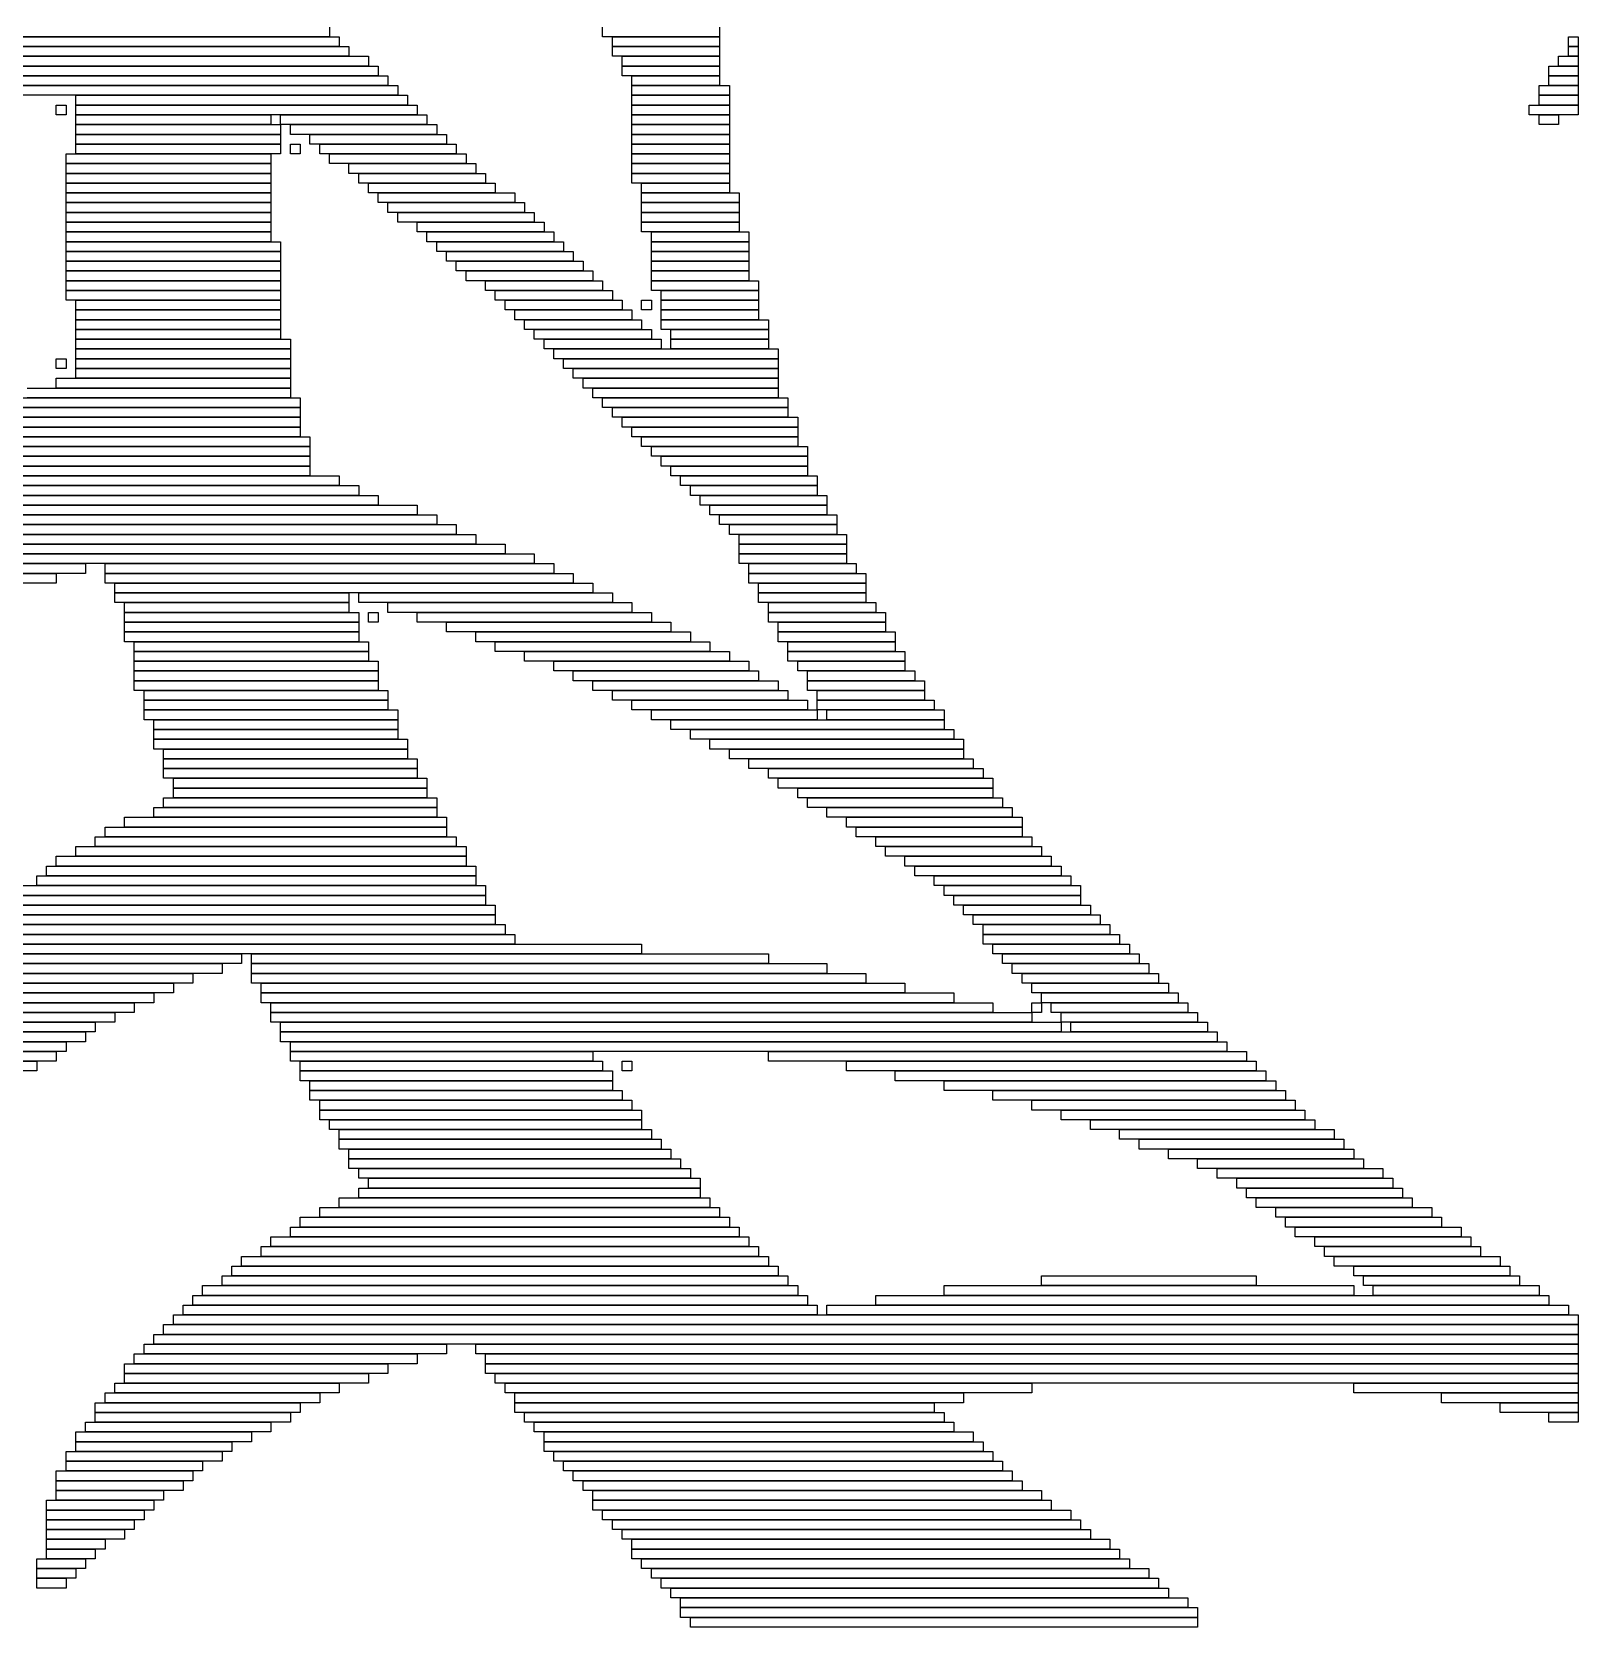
# Model space of a CAD drawing. Extents: x 394 to 649, y 295 to 744.
# Drawn here: x 490.5 to 649, y 295 to 458.5 of the extents above; entities that cross this region are included whole.
import ezdxf

# ---------------------------------------------------------------- set-up
doc = ezdxf.new("R2010")
doc.units = 0

msp = doc.modelspace()

# ---------------------------------------------------------------- linework, layer by layer
for p, q in [((461, 458), (522, 458)), ((521, 458), (462, 458)), ((521, 459), (521, 458)), ((522, 458), (522, 457)), ((549, 458), (549, 459)), ((561, 458), (549, 458)), ((550, 458), (561, 458)), ((550, 457), (550, 458)), ((561, 459), (561, 458)), ((561, 458), (561, 457)), ((648, 458), (649, 458)), ((648, 457), (648, 458)), ((649, 458), (649, 457)), ((460, 457), (523, 457)), ((522, 457), (461, 457)), ((523, 457), (523, 456)), ((561, 457), (550, 457)), ((550, 457), (561, 457)), ((550, 456), (550, 457)), ((561, 457), (561, 456)), ((649, 457), (648, 457)), ((648, 457), (649, 457)), ((648, 456), (648, 457)), ((649, 457), (649, 456)), ((457, 455), (526, 455)), ((458, 456), (525, 456)), ((525, 455), (458, 455)), ((523, 456), (460, 456)), ((525, 456), (525, 455)), ((526, 455), (526, 454)), ((561, 456), (550, 456)), ((551, 456), (561, 456)), ((551, 455), (551, 456)), ((561, 455), (551, 455)), ((551, 455), (561, 455)), ((551, 454), (551, 455)), ((561, 456), (561, 455)), ((561, 455), (561, 454)), ((646, 455), (649, 455)), ((646, 454), (646, 455)), ((647, 456), (649, 456)), ((647, 455), (647, 456)), ((649, 455), (647, 455)), ((649, 456), (648, 456)), ((649, 456), (649, 455)), ((649, 455), (649, 454)), ((526, 454), (457, 454)), ((457, 454), (527, 454)), ((527, 453), (457, 453)), ((457, 453), (528, 453)), ((527, 454), (527, 453)), ((528, 453), (528, 452)), ((561, 454), (551, 454)), ((552, 454), (561, 454)), ((552, 453), (552, 454)), ((561, 453), (552, 453)), ((552, 453), (562, 453)), ((552, 452), (552, 453)), ((561, 454), (561, 453)), ((562, 453), (562, 452)), ((645, 453), (649, 453)), ((645, 452), (645, 453)), ((649, 454), (646, 454)), ((646, 454), (649, 454)), ((646, 453), (646, 454)), ((649, 453), (646, 453)), ((649, 454), (649, 453)), ((649, 453), (649, 452)), ((528, 452), (457, 452)), ((495, 452), (529, 452)), ((495, 451), (495, 452)), ((529, 452), (529, 451)), ((562, 452), (552, 452)), ((552, 452), (562, 452)), ((552, 451), (552, 452)), ((562, 452), (562, 451)), ((649, 452), (645, 452)), ((645, 452), (649, 452)), ((645, 451), (645, 452)), ((649, 452), (649, 451)), ((493, 451), (494, 451)), ((493, 450), (493, 451)), ((494, 450), (493, 450)), ((494, 451), (494, 450)), ((529, 451), (495, 451)), ((495, 451), (530, 451)), ((495, 450), (495, 451)), ((530, 450), (495, 450)), ((495, 450), (515, 450)), ((495, 449), (495, 450)), ((515, 450), (515, 449)), ((516, 450), (531, 450)), ((516, 449), (516, 450)), ((530, 451), (530, 450)), ((531, 450), (531, 449)), ((562, 451), (552, 451)), ((552, 451), (562, 451)), ((552, 450), (552, 451)), ((562, 450), (552, 450)), ((552, 450), (562, 450)), ((552, 449), (552, 450)), ((562, 451), (562, 450)), ((562, 450), (562, 449)), ((644, 451), (649, 451)), ((644, 450), (644, 451)), ((649, 450), (644, 450)), ((649, 451), (645, 451)), ((645, 450), (647, 450)), ((645, 449), (645, 450)), ((647, 450), (647, 449)), ((649, 451), (649, 450)), ((515, 449), (495, 449)), ((495, 449), (516, 449)), ((495, 448), (495, 449)), ((516, 448), (495, 448)), ((495, 448), (516, 448)), ((495, 447), (495, 448)), ((531, 449), (516, 449)), ((516, 449), (516, 448)), ((516, 448), (516, 447)), ((517, 449), (532, 449)), ((517, 448), (517, 449)), ((532, 448), (517, 448)), ((519, 448), (533, 448)), ((519, 447), (519, 448)), ((532, 449), (532, 448)), ((533, 448), (533, 447)), ((562, 449), (552, 449)), ((552, 449), (562, 449)), ((552, 448), (552, 449)), ((562, 448), (552, 448)), ((552, 448), (562, 448)), ((552, 447), (552, 448)), ((562, 449), (562, 448)), ((562, 448), (562, 447)), ((647, 449), (645, 449)), ((516, 447), (495, 447)), ((495, 447), (516, 447)), ((495, 446), (495, 447)), ((516, 447), (516, 446)), ((517, 447), (518, 447)), ((517, 446), (517, 447)), ((518, 447), (518, 446)), ((533, 447), (519, 447)), ((520, 447), (534, 447)), ((520, 446), (520, 447)), ((534, 447), (534, 446)), ((562, 447), (552, 447)), ((552, 447), (562, 447)), ((552, 446), (552, 447)), ((562, 447), (562, 446)), ((494, 446), (515, 446)), ((494, 445), (494, 446)), ((515, 445), (494, 445)), ((494, 445), (515, 445)), ((494, 444), (494, 445)), ((516, 446), (495, 446)), ((515, 446), (515, 445)), ((515, 445), (515, 444)), ((518, 446), (517, 446)), ((534, 446), (520, 446)), ((521, 446), (535, 446)), ((521, 445), (521, 446)), ((535, 445), (521, 445)), ((523, 445), (536, 445)), ((523, 444), (523, 445)), ((535, 446), (535, 445)), ((536, 445), (536, 444)), ((562, 446), (552, 446)), ((552, 446), (562, 446)), ((552, 445), (552, 446)), ((562, 445), (552, 445)), ((552, 445), (562, 445)), ((552, 444), (552, 445)), ((562, 446), (562, 445)), ((562, 445), (562, 444)), ((515, 444), (494, 444)), ((494, 444), (515, 444)), ((494, 443), (494, 444)), ((515, 444), (515, 443)), ((536, 444), (523, 444)), ((524, 444), (537, 444)), ((524, 443), (524, 444)), ((537, 444), (537, 443)), ((562, 444), (552, 444)), ((552, 444), (562, 444)), ((552, 443), (552, 444)), ((562, 444), (562, 443)), ((515, 443), (494, 443)), ((494, 443), (515, 443)), ((494, 442), (494, 443)), ((515, 442), (494, 442)), ((494, 442), (515, 442)), ((494, 441), (494, 442)), ((515, 443), (515, 442)), ((515, 442), (515, 441)), ((537, 443), (524, 443)), ((525, 443), (538, 443)), ((525, 442), (525, 443)), ((538, 442), (525, 442)), ((526, 442), (540, 442)), ((526, 441), (526, 442)), ((538, 443), (538, 442)), ((540, 442), (540, 441)), ((562, 443), (552, 443)), ((553, 443), (562, 443)), ((553, 442), (553, 443)), ((562, 442), (553, 442)), ((553, 442), (563, 442)), ((553, 441), (553, 442)), ((562, 443), (562, 442)), ((563, 442), (563, 441)), ((515, 441), (494, 441)), ((494, 441), (515, 441)), ((494, 440), (494, 441)), ((515, 440), (494, 440)), ((494, 440), (515, 440)), ((494, 439), (494, 440)), ((515, 441), (515, 440)), ((515, 440), (515, 439)), ((540, 441), (526, 441)), ((527, 441), (541, 441)), ((527, 440), (527, 441)), ((541, 440), (527, 440)), ((528, 440), (542, 440)), ((528, 439), (528, 440)), ((541, 441), (541, 440)), ((542, 440), (542, 439)), ((563, 441), (553, 441)), ((553, 441), (563, 441)), ((553, 440), (553, 441)), ((563, 440), (553, 440)), ((553, 440), (563, 440)), ((553, 439), (553, 440)), ((563, 441), (563, 440)), ((563, 440), (563, 439)), ((515, 439), (494, 439)), ((494, 439), (515, 439)), ((494, 438), (494, 439)), ((515, 439), (515, 438)), ((542, 439), (528, 439)), ((530, 439), (543, 439)), ((530, 438), (530, 439)), ((543, 439), (543, 438)), ((563, 439), (553, 439)), ((553, 439), (563, 439)), ((553, 438), (553, 439)), ((563, 439), (563, 438)), ((515, 438), (494, 438)), ((494, 438), (515, 438)), ((494, 437), (494, 438)), ((515, 437), (494, 437)), ((494, 437), (516, 437)), ((494, 436), (494, 437)), ((515, 438), (515, 437)), ((516, 437), (516, 436)), ((543, 438), (530, 438)), ((531, 438), (544, 438)), ((531, 437), (531, 438)), ((544, 437), (531, 437)), ((532, 437), (545, 437)), ((532, 436), (532, 437)), ((544, 438), (544, 437)), ((545, 437), (545, 436)), ((563, 438), (553, 438)), ((554, 438), (564, 438)), ((554, 437), (554, 438)), ((564, 437), (554, 437)), ((554, 437), (564, 437)), ((554, 436), (554, 437)), ((564, 438), (564, 437)), ((564, 437), (564, 436)), ((516, 436), (494, 436)), ((494, 436), (516, 436)), ((494, 435), (494, 436)), ((516, 435), (494, 435)), ((494, 435), (516, 435)), ((494, 434), (494, 435)), ((516, 436), (516, 435)), ((516, 435), (516, 434)), ((545, 436), (532, 436)), ((533, 436), (546, 436)), ((533, 435), (533, 436)), ((546, 435), (533, 435)), ((534, 435), (547, 435)), ((534, 434), (534, 435)), ((546, 436), (546, 435)), ((547, 435), (547, 434)), ((564, 436), (554, 436)), ((554, 436), (564, 436)), ((554, 435), (554, 436)), ((564, 435), (554, 435)), ((554, 435), (564, 435)), ((554, 434), (554, 435)), ((564, 436), (564, 435)), ((564, 435), (564, 434)), ((516, 434), (494, 434)), ((494, 434), (516, 434)), ((494, 433), (494, 434)), ((516, 434), (516, 433)), ((547, 434), (534, 434)), ((535, 434), (548, 434)), ((535, 433), (535, 434)), ((548, 434), (548, 433)), ((564, 434), (554, 434)), ((554, 434), (564, 434)), ((554, 433), (554, 434)), ((564, 434), (564, 433)), ((516, 433), (494, 433)), ((494, 433), (516, 433)), ((494, 432), (494, 433)), ((516, 432), (494, 432)), ((494, 432), (516, 432)), ((494, 431), (494, 432)), ((516, 433), (516, 432)), ((516, 432), (516, 431)), ((548, 433), (535, 433)), ((537, 433), (549, 433)), ((537, 432), (537, 433)), ((549, 432), (537, 432)), ((538, 432), (550, 432)), ((538, 431), (538, 432)), ((549, 433), (549, 432)), ((550, 432), (550, 431)), ((564, 433), (554, 433)), ((554, 433), (565, 433)), ((554, 432), (554, 433)), ((565, 432), (554, 432)), ((555, 432), (565, 432)), ((555, 431), (555, 432)), ((565, 433), (565, 432)), ((565, 432), (565, 431)), ((516, 431), (494, 431)), ((495, 431), (516, 431)), ((495, 430), (495, 431)), ((516, 431), (516, 430)), ((550, 431), (538, 431)), ((539, 431), (551, 431)), ((539, 430), (539, 431)), ((551, 431), (551, 430)), ((553, 431), (554, 431)), ((553, 430), (553, 431)), ((554, 431), (554, 430)), ((565, 431), (555, 431)), ((555, 431), (565, 431)), ((555, 430), (555, 431)), ((565, 431), (565, 430)), ((516, 430), (495, 430)), ((495, 430), (516, 430)), ((495, 429), (495, 430)), ((516, 429), (495, 429)), ((495, 429), (516, 429)), ((495, 428), (495, 429)), ((516, 430), (516, 429)), ((516, 429), (516, 428)), ((551, 430), (539, 430)), ((540, 430), (552, 430)), ((540, 429), (540, 430)), ((552, 429), (540, 429)), ((541, 429), (553, 429)), ((541, 428), (541, 429)), ((552, 430), (552, 429)), ((554, 430), (553, 430)), ((553, 429), (553, 428)), ((565, 430), (555, 430)), ((555, 430), (565, 430)), ((555, 429), (555, 430)), ((565, 429), (555, 429)), ((555, 429), (566, 429)), ((555, 428), (555, 429)), ((565, 430), (565, 429)), ((566, 429), (566, 428)), ((516, 428), (495, 428)), ((495, 428), (516, 428)), ((495, 427), (495, 428)), ((516, 427), (495, 427)), ((495, 427), (517, 427)), ((495, 426), (495, 427)), ((516, 428), (516, 427)), ((517, 427), (517, 426)), ((553, 428), (541, 428)), ((542, 428), (554, 428)), ((542, 427), (542, 428)), ((554, 427), (542, 427)), ((543, 427), (555, 427)), ((543, 426), (543, 427)), ((554, 428), (554, 427)), ((566, 428), (555, 428)), ((555, 427), (555, 426)), ((556, 428), (566, 428)), ((556, 427), (556, 428)), ((566, 427), (556, 427)), ((556, 427), (566, 427)), ((556, 426), (556, 427)), ((566, 428), (566, 427)), ((566, 427), (566, 426)), ((517, 426), (495, 426)), ((495, 426), (517, 426)), ((495, 425), (495, 426)), ((517, 426), (517, 425)), ((555, 426), (543, 426)), ((544, 426), (567, 426)), ((544, 425), (544, 426)), ((566, 426), (556, 426)), ((567, 426), (567, 425)), ((493, 425), (494, 425)), ((493, 424), (493, 425)), ((494, 424), (493, 424)), ((494, 425), (494, 424)), ((517, 425), (495, 425)), ((495, 425), (517, 425)), ((495, 424), (495, 425)), ((517, 424), (495, 424)), ((495, 424), (517, 424)), ((495, 423), (495, 424)), ((517, 425), (517, 424)), ((517, 424), (517, 423)), ((567, 425), (544, 425)), ((545, 425), (567, 425)), ((545, 424), (545, 425)), ((567, 424), (545, 424)), ((546, 424), (567, 424)), ((546, 423), (546, 424)), ((567, 425), (567, 424)), ((567, 424), (567, 423)), ((490, 422), (517, 422)), ((493, 423), (517, 423)), ((493, 422), (493, 423)), ((517, 422), (493, 422)), ((517, 423), (495, 423)), ((517, 423), (517, 422)), ((517, 422), (517, 421)), ((567, 423), (546, 423)), ((547, 423), (567, 423)), ((547, 422), (547, 423)), ((567, 422), (547, 422)), ((548, 422), (567, 422)), ((548, 421), (548, 422)), ((567, 423), (567, 422)), ((567, 422), (567, 421)), ((487, 421), (518, 421)), ((517, 421), (490, 421)), ((518, 421), (518, 420)), ((567, 421), (548, 421)), ((549, 421), (568, 421)), ((549, 420), (549, 421)), ((568, 421), (568, 420)), ((482, 419), (518, 419)), ((485, 420), (518, 420)), ((518, 419), (485, 419)), ((518, 420), (487, 420)), ((518, 420), (518, 419)), ((518, 419), (518, 418)), ((568, 420), (549, 420)), ((550, 420), (568, 420)), ((550, 419), (550, 420)), ((568, 419), (550, 419)), ((551, 419), (569, 419)), ((551, 418), (551, 419)), ((568, 420), (568, 419)), ((569, 419), (569, 418)), ((479, 417), (519, 417)), ((480, 418), (518, 418)), ((518, 417), (480, 417)), ((518, 418), (482, 418)), ((518, 418), (518, 417)), ((519, 417), (519, 416)), ((569, 418), (551, 418)), ((552, 418), (569, 418)), ((552, 417), (552, 418)), ((569, 417), (552, 417)), ((553, 417), (569, 417)), ((553, 416), (553, 417)), ((569, 418), (569, 417)), ((569, 417), (569, 416)), ((477, 416), (519, 416)), ((519, 416), (479, 416)), ((519, 416), (519, 415)), ((569, 416), (553, 416)), ((554, 416), (570, 416)), ((554, 415), (554, 416)), ((570, 416), (570, 415)), ((474, 414), (519, 414)), ((475, 415), (519, 415)), ((519, 414), (475, 414)), ((519, 415), (477, 415)), ((519, 415), (519, 414)), ((519, 414), (519, 413)), ((570, 415), (554, 415)), ((555, 415), (570, 415)), ((555, 414), (555, 415)), ((570, 414), (555, 414)), ((556, 414), (570, 414)), ((556, 413), (556, 414)), ((570, 415), (570, 414)), ((570, 414), (570, 413)), ((472, 413), (522, 413)), ((519, 413), (474, 413)), ((522, 413), (522, 412)), ((570, 413), (556, 413)), ((557, 413), (571, 413)), ((557, 412), (557, 413)), ((571, 413), (571, 412)), ((470, 411), (526, 411)), ((471, 412), (524, 412)), ((524, 411), (471, 411)), ((522, 412), (472, 412)), ((524, 412), (524, 411)), ((526, 411), (526, 410)), ((571, 412), (557, 412)), ((558, 412), (571, 412)), ((558, 411), (558, 412)), ((571, 411), (558, 411)), ((559, 411), (572, 411)), ((559, 410), (559, 411)), ((571, 412), (571, 411)), ((572, 411), (572, 410)), ((468, 409), (532, 409)), ((469, 410), (530, 410)), ((530, 409), (469, 409)), ((526, 410), (470, 410)), ((530, 410), (530, 409)), ((532, 409), (532, 408)), ((572, 410), (559, 410)), ((560, 410), (572, 410)), ((560, 409), (560, 410)), ((572, 409), (560, 409)), ((561, 409), (573, 409)), ((561, 408), (561, 409)), ((572, 410), (572, 409)), ((573, 409), (573, 408)), ((467, 408), (534, 408)), ((532, 408), (468, 408)), ((534, 408), (534, 407)), ((573, 408), (561, 408)), ((562, 408), (573, 408)), ((562, 407), (562, 408)), ((573, 408), (573, 407)), ((465, 406), (539, 406)), ((466, 407), (536, 407)), ((536, 406), (466, 406)), ((534, 407), (467, 407)), ((536, 407), (536, 406)), ((539, 406), (539, 405)), ((573, 407), (562, 407)), ((563, 407), (574, 407)), ((563, 406), (563, 407)), ((574, 406), (563, 406)), ((563, 406), (574, 406)), ((563, 405), (563, 406)), ((574, 407), (574, 406)), ((574, 406), (574, 405)), ((463, 404), (496, 404)), ((464, 405), (542, 405)), ((542, 404), (464, 404)), ((539, 405), (465, 405)), ((496, 404), (496, 403)), ((498, 404), (544, 404)), ((498, 403), (498, 404)), ((542, 405), (542, 404)), ((544, 404), (544, 403)), ((574, 405), (563, 405)), ((563, 405), (574, 405)), ((563, 404), (563, 405)), ((574, 404), (563, 404)), ((564, 404), (575, 404)), ((564, 403), (564, 404)), ((574, 405), (574, 404)), ((575, 404), (575, 403)), ((462, 403), (493, 403)), ((496, 403), (463, 403)), ((493, 403), (493, 402)), ((544, 403), (498, 403)), ((498, 403), (546, 403)), ((498, 402), (498, 403)), ((546, 403), (546, 402)), ((575, 403), (564, 403)), ((564, 403), (576, 403)), ((564, 402), (564, 403)), ((576, 403), (576, 402)), ((493, 402), (462, 402)), ((546, 402), (498, 402)), ((499, 402), (548, 402)), ((499, 401), (499, 402)), ((548, 401), (499, 401)), ((499, 401), (523, 401)), ((499, 400), (499, 401)), ((523, 401), (523, 400)), ((524, 401), (550, 401)), ((524, 400), (524, 401)), ((548, 402), (548, 401)), ((550, 401), (550, 400)), ((576, 402), (564, 402)), ((565, 402), (576, 402)), ((565, 401), (565, 402)), ((576, 401), (565, 401)), ((565, 401), (576, 401)), ((565, 400), (565, 401)), ((576, 402), (576, 401)), ((576, 401), (576, 400)), ((523, 400), (499, 400)), ((500, 400), (523, 400)), ((500, 399), (500, 400)), ((523, 399), (500, 399)), ((500, 399), (524, 399)), ((500, 398), (500, 399)), ((523, 400), (523, 399)), ((550, 400), (524, 400)), ((524, 399), (524, 398)), ((525, 399), (526, 399)), ((525, 398), (525, 399)), ((526, 399), (526, 398)), ((527, 400), (552, 400)), ((527, 399), (527, 400)), ((552, 399), (527, 399)), ((530, 399), (554, 399)), ((530, 398), (530, 399)), ((552, 400), (552, 399)), ((554, 399), (554, 398)), ((576, 400), (565, 400)), ((566, 400), (577, 400)), ((566, 399), (566, 400)), ((577, 399), (566, 399)), ((566, 399), (578, 399)), ((566, 398), (566, 399)), ((577, 400), (577, 399)), ((578, 399), (578, 398)), ((524, 398), (500, 398)), ((500, 398), (524, 398)), ((500, 397), (500, 398)), ((524, 398), (524, 397)), ((526, 398), (525, 398)), ((554, 398), (530, 398)), ((533, 398), (556, 398)), ((533, 397), (533, 398)), ((556, 398), (556, 397)), ((578, 398), (566, 398)), ((567, 398), (578, 398)), ((567, 397), (567, 398)), ((578, 398), (578, 397)), ((524, 397), (500, 397)), ((500, 397), (524, 397)), ((500, 396), (500, 397)), ((524, 396), (500, 396)), ((501, 396), (525, 396)), ((501, 395), (501, 396)), ((524, 397), (524, 396)), ((525, 396), (525, 395)), ((556, 397), (533, 397)), ((536, 397), (558, 397)), ((536, 396), (536, 397)), ((558, 396), (536, 396)), ((538, 396), (560, 396)), ((538, 395), (538, 396)), ((558, 397), (558, 396)), ((560, 396), (560, 395)), ((578, 397), (567, 397)), ((567, 397), (579, 397)), ((567, 396), (567, 397)), ((579, 396), (567, 396)), ((568, 396), (579, 396)), ((568, 395), (568, 396)), ((579, 397), (579, 396)), ((579, 396), (579, 395)), ((525, 395), (501, 395)), ((501, 395), (525, 395)), ((501, 394), (501, 395)), ((525, 395), (525, 394)), ((560, 395), (538, 395)), ((541, 395), (562, 395)), ((541, 394), (541, 395)), ((562, 395), (562, 394)), ((579, 395), (568, 395)), ((568, 395), (580, 395)), ((568, 394), (568, 395)), ((580, 395), (580, 394)), ((525, 394), (501, 394)), ((501, 394), (526, 394)), ((501, 393), (501, 394)), ((526, 393), (501, 393)), ((501, 393), (526, 393)), ((501, 392), (501, 393)), ((526, 394), (526, 393)), ((526, 393), (526, 392)), ((562, 394), (541, 394)), ((544, 394), (564, 394)), ((544, 393), (544, 394)), ((564, 393), (544, 393)), ((546, 393), (565, 393)), ((546, 392), (546, 393)), ((564, 394), (564, 393)), ((565, 393), (565, 392)), ((580, 394), (568, 394)), ((569, 394), (580, 394)), ((569, 393), (569, 394)), ((580, 393), (569, 393)), ((570, 393), (581, 393)), ((570, 392), (570, 393)), ((580, 394), (580, 393)), ((581, 393), (581, 392)), ((526, 392), (501, 392)), ((501, 392), (526, 392)), ((501, 391), (501, 392)), ((526, 391), (501, 391)), ((502, 391), (527, 391)), ((502, 390), (502, 391)), ((526, 392), (526, 391)), ((527, 391), (527, 390)), ((565, 392), (546, 392)), ((548, 392), (567, 392)), ((548, 391), (548, 392)), ((567, 391), (548, 391)), ((550, 391), (568, 391)), ((550, 390), (550, 391)), ((567, 392), (567, 391)), ((568, 391), (568, 390)), ((581, 392), (570, 392)), ((570, 392), (582, 392)), ((570, 391), (570, 392)), ((582, 391), (570, 391)), ((571, 391), (582, 391)), ((571, 390), (571, 391)), ((582, 392), (582, 391)), ((582, 391), (582, 390)), ((527, 390), (502, 390)), ((502, 390), (527, 390)), ((502, 389), (502, 390)), ((527, 390), (527, 389)), ((568, 390), (550, 390)), ((552, 390), (570, 390)), ((552, 389), (552, 390)), ((570, 390), (570, 389)), ((582, 390), (571, 390)), ((571, 390), (583, 390)), ((571, 389), (571, 390)), ((583, 390), (583, 389)), ((527, 389), (502, 389)), ((502, 389), (528, 389)), ((502, 388), (502, 389)), ((528, 388), (502, 388)), ((503, 388), (528, 388)), ((503, 387), (503, 388)), ((528, 389), (528, 388)), ((528, 388), (528, 387)), ((570, 389), (552, 389)), ((554, 389), (571, 389)), ((554, 388), (554, 389)), ((571, 388), (554, 388)), ((556, 388), (584, 388)), ((556, 387), (556, 388)), ((583, 389), (571, 389)), ((571, 389), (571, 388)), ((572, 389), (584, 389)), ((572, 388), (572, 389)), ((584, 388), (572, 388)), ((584, 389), (584, 388)), ((584, 388), (584, 387)), ((528, 387), (503, 387)), ((503, 387), (528, 387)), ((503, 386), (503, 387)), ((528, 386), (503, 386)), ((503, 386), (529, 386)), ((503, 385), (503, 386)), ((528, 387), (528, 386)), ((529, 386), (529, 385)), ((584, 387), (556, 387)), ((558, 387), (585, 387)), ((558, 386), (558, 387)), ((585, 386), (558, 386)), ((560, 386), (586, 386)), ((560, 385), (560, 386)), ((585, 387), (585, 386)), ((586, 386), (586, 385)), ((529, 385), (503, 385)), ((504, 385), (529, 385)), ((504, 384), (504, 385)), ((529, 385), (529, 384)), ((586, 385), (560, 385)), ((562, 385), (586, 385)), ((562, 384), (562, 385)), ((586, 385), (586, 384)), ((529, 384), (504, 384)), ((504, 384), (530, 384)), ((504, 383), (504, 384)), ((530, 383), (504, 383)), ((504, 383), (530, 383)), ((504, 382), (504, 383)), ((530, 384), (530, 383)), ((530, 383), (530, 382)), ((586, 384), (562, 384)), ((564, 384), (587, 384)), ((564, 383), (564, 384)), ((587, 383), (564, 383)), ((566, 383), (588, 383)), ((566, 382), (566, 383)), ((587, 384), (587, 383)), ((588, 383), (588, 382)), ((530, 382), (504, 382)), ((505, 382), (531, 382)), ((505, 381), (505, 382)), ((531, 381), (505, 381)), ((505, 381), (531, 381)), ((505, 380), (505, 381)), ((531, 382), (531, 381)), ((531, 381), (531, 380)), ((588, 382), (566, 382)), ((567, 382), (589, 382)), ((567, 381), (567, 382)), ((589, 381), (567, 381)), ((569, 381), (589, 381)), ((569, 380), (569, 381)), ((589, 382), (589, 381)), ((589, 381), (589, 380)), ((504, 380), (532, 380)), ((504, 379), (504, 380)), ((531, 380), (505, 380)), ((532, 380), (532, 379)), ((589, 380), (569, 380)), ((570, 380), (590, 380)), ((570, 379), (570, 380)), ((590, 380), (590, 379)), ((500, 378), (533, 378)), ((500, 377), (500, 378)), ((503, 379), (532, 379)), ((503, 378), (503, 379)), ((532, 378), (503, 378)), ((532, 379), (504, 379)), ((532, 379), (532, 378)), ((533, 378), (533, 377)), ((590, 379), (570, 379)), ((572, 379), (591, 379)), ((572, 378), (572, 379)), ((591, 378), (572, 378)), ((574, 378), (592, 378)), ((574, 377), (574, 378)), ((591, 379), (591, 378)), ((592, 378), (592, 377)), ((498, 377), (533, 377)), ((498, 376), (498, 377)), ((533, 377), (500, 377)), ((533, 377), (533, 376)), ((592, 377), (574, 377)), ((575, 377), (592, 377)), ((575, 376), (575, 377)), ((592, 377), (592, 376)), ((495, 375), (535, 375)), ((495, 374), (495, 375)), ((497, 376), (534, 376)), ((497, 375), (497, 376)), ((534, 375), (497, 375)), ((533, 376), (498, 376)), ((534, 376), (534, 375)), ((535, 375), (535, 374)), ((592, 376), (575, 376)), ((577, 376), (593, 376)), ((577, 375), (577, 376)), ((593, 375), (577, 375)), ((578, 375), (594, 375)), ((578, 374), (578, 375)), ((593, 376), (593, 375)), ((594, 375), (594, 374)), ((492, 373), (536, 373)), ((492, 372), (492, 373)), ((493, 374), (535, 374)), ((493, 373), (493, 374)), ((535, 373), (493, 373)), ((535, 374), (495, 374)), ((535, 374), (535, 373)), ((536, 373), (536, 372)), ((594, 374), (578, 374)), ((580, 374), (595, 374)), ((580, 373), (580, 374)), ((595, 373), (580, 373)), ((581, 373), (596, 373)), ((581, 372), (581, 373)), ((595, 374), (595, 373)), ((596, 373), (596, 372)), ((491, 372), (536, 372)), ((491, 371), (491, 372)), ((536, 372), (492, 372)), ((536, 372), (536, 371)), ((596, 372), (581, 372)), ((583, 372), (597, 372)), ((583, 371), (583, 372)), ((597, 372), (597, 371)), ((488, 370), (537, 370)), ((489, 371), (537, 371)), ((537, 370), (489, 370)), ((536, 371), (491, 371)), ((537, 371), (537, 370)), ((537, 370), (537, 369)), ((597, 371), (583, 371)), ((584, 371), (598, 371)), ((584, 370), (584, 371)), ((598, 370), (584, 370)), ((585, 370), (598, 370)), ((585, 369), (585, 370)), ((598, 371), (598, 370)), ((598, 370), (598, 369)), ((486, 368), (538, 368)), ((487, 369), (538, 369)), ((538, 368), (487, 368)), ((537, 369), (488, 369)), ((538, 369), (538, 368)), ((538, 368), (538, 367)), ((598, 369), (585, 369)), ((586, 369), (599, 369)), ((586, 368), (586, 369)), ((599, 368), (586, 368)), ((587, 368), (600, 368)), ((587, 367), (587, 368)), ((599, 369), (599, 368)), ((600, 368), (600, 367)), ((485, 367), (539, 367)), ((538, 367), (486, 367)), ((539, 367), (539, 366)), ((600, 367), (587, 367)), ((588, 367), (601, 367)), ((588, 366), (588, 367)), ((601, 367), (601, 366)), ((483, 365), (553, 365)), ((484, 366), (540, 366)), ((540, 365), (484, 365)), ((539, 366), (485, 366)), ((540, 366), (540, 365)), ((553, 365), (553, 364)), ((601, 366), (588, 366)), ((588, 366), (602, 366)), ((588, 365), (588, 366)), ((602, 365), (588, 365)), ((589, 365), (603, 365)), ((589, 364), (589, 365)), ((602, 366), (602, 365)), ((603, 365), (603, 364)), ((481, 363), (510, 363)), ((482, 364), (512, 364)), ((512, 363), (482, 363)), ((553, 364), (483, 364)), ((510, 363), (510, 362)), ((512, 364), (512, 363)), ((513, 364), (566, 364)), ((513, 363), (513, 364)), ((566, 363), (513, 363)), ((513, 363), (572, 363)), ((513, 362), (513, 363)), ((566, 364), (566, 363)), ((572, 363), (572, 362)), ((603, 364), (589, 364)), ((590, 364), (604, 364)), ((590, 363), (590, 364)), ((604, 363), (590, 363)), ((591, 363), (605, 363)), ((591, 362), (591, 363)), ((604, 364), (604, 363)), ((605, 363), (605, 362)), ((480, 362), (507, 362)), ((510, 362), (481, 362)), ((507, 362), (507, 361)), ((572, 362), (513, 362)), ((513, 362), (576, 362)), ((513, 361), (513, 362)), ((576, 362), (576, 361)), ((605, 362), (591, 362)), ((592, 362), (606, 362)), ((592, 361), (592, 362)), ((606, 362), (606, 361)), ((478, 360), (503, 360)), ((479, 361), (505, 361)), ((505, 360), (479, 360)), ((507, 361), (480, 361)), ((503, 360), (503, 359)), ((505, 361), (505, 360)), ((576, 361), (513, 361)), ((514, 361), (580, 361)), ((514, 360), (514, 361)), ((580, 360), (514, 360)), ((514, 360), (585, 360)), ((514, 359), (514, 360)), ((580, 361), (580, 360)), ((585, 360), (585, 359)), ((606, 361), (592, 361)), ((593, 361), (607, 361)), ((593, 360), (593, 361)), ((607, 360), (593, 360)), ((594, 360), (608, 360)), ((594, 359), (594, 360)), ((607, 361), (607, 360)), ((608, 360), (608, 359)), ((477, 359), (501, 359)), ((503, 359), (478, 359)), ((501, 359), (501, 358)), ((585, 359), (514, 359)), ((515, 359), (589, 359)), ((515, 358), (515, 359)), ((589, 359), (589, 358)), ((593, 359), (594, 359)), ((593, 358), (593, 359)), ((608, 359), (594, 359)), ((594, 359), (594, 358)), ((595, 359), (609, 359)), ((595, 358), (595, 359)), ((609, 359), (609, 358)), ((476, 357), (497, 357)), ((501, 358), (477, 358)), ((477, 358), (499, 358)), ((499, 357), (477, 357)), ((497, 357), (497, 356)), ((499, 358), (499, 357)), ((589, 358), (515, 358)), ((515, 358), (593, 358)), ((515, 357), (515, 358)), ((593, 357), (515, 357)), ((516, 357), (596, 357)), ((516, 356), (516, 357)), ((594, 358), (593, 358)), ((593, 358), (593, 357)), ((609, 358), (595, 358)), ((596, 358), (610, 358)), ((596, 357), (596, 358)), ((610, 357), (596, 357)), ((596, 357), (596, 356)), ((597, 357), (611, 357)), ((597, 356), (597, 357)), ((610, 358), (610, 357)), ((611, 357), (611, 356)), ((475, 356), (496, 356)), ((496, 355), (475, 355)), ((475, 355), (494, 355)), ((497, 356), (476, 356)), ((494, 355), (494, 354)), ((496, 356), (496, 355)), ((596, 356), (516, 356)), ((516, 356), (612, 356)), ((516, 355), (516, 356)), ((612, 355), (516, 355)), ((517, 355), (613, 355)), ((517, 354), (517, 355)), ((611, 356), (597, 356)), ((612, 356), (612, 355)), ((613, 355), (613, 354)), ((474, 354), (493, 354)), ((494, 354), (475, 354)), ((493, 354), (493, 353)), ((613, 354), (517, 354)), ((517, 354), (548, 354)), ((517, 353), (517, 354)), ((548, 354), (548, 353)), ((566, 354), (615, 354)), ((566, 353), (566, 354)), ((615, 354), (615, 353)), ((473, 353), (491, 353)), ((491, 352), (473, 352)), ((493, 353), (474, 353)), ((491, 353), (491, 352)), ((548, 353), (517, 353)), ((518, 353), (549, 353)), ((518, 352), (518, 353)), ((549, 352), (518, 352)), ((518, 352), (550, 352)), ((518, 351), (518, 352)), ((549, 353), (549, 352)), ((550, 352), (550, 351)), ((551, 353), (552, 353)), ((551, 352), (551, 353)), ((552, 352), (551, 352)), ((552, 353), (552, 352)), ((615, 353), (566, 353)), ((574, 353), (616, 353)), ((574, 352), (574, 353)), ((616, 352), (574, 352)), ((579, 352), (617, 352)), ((579, 351), (579, 352)), ((616, 353), (616, 352)), ((617, 352), (617, 351)), ((550, 351), (518, 351)), ((519, 351), (550, 351)), ((519, 350), (519, 351)), ((550, 350), (519, 350)), ((519, 350), (551, 350)), ((519, 349), (519, 350)), ((550, 351), (550, 350)), ((551, 350), (551, 349)), ((617, 351), (579, 351)), ((584, 351), (618, 351)), ((584, 350), (584, 351)), ((618, 350), (584, 350)), ((589, 350), (619, 350)), ((589, 349), (589, 350)), ((618, 351), (618, 350)), ((619, 350), (619, 349)), ((551, 349), (519, 349)), ((520, 349), (552, 349)), ((520, 348), (520, 349)), ((552, 349), (552, 348)), ((619, 349), (589, 349)), ((593, 349), (620, 349)), ((593, 348), (593, 349)), ((620, 349), (620, 348)), ((552, 348), (520, 348)), ((520, 348), (553, 348)), ((520, 347), (520, 348)), ((553, 347), (520, 347)), ((521, 347), (553, 347)), ((521, 346), (521, 347)), ((553, 348), (553, 347)), ((553, 347), (553, 346)), ((620, 348), (593, 348)), ((596, 348), (621, 348)), ((596, 347), (596, 348)), ((621, 347), (596, 347)), ((599, 347), (622, 347)), ((599, 346), (599, 347)), ((621, 348), (621, 347)), ((622, 347), (622, 346)), ((553, 346), (521, 346)), ((522, 346), (554, 346)), ((522, 345), (522, 346)), ((554, 345), (522, 345)), ((522, 345), (555, 345)), ((522, 344), (522, 345)), ((554, 346), (554, 345)), ((555, 345), (555, 344)), ((622, 346), (599, 346)), ((602, 346), (624, 346)), ((602, 345), (602, 346)), ((624, 345), (602, 345)), ((604, 345), (625, 345)), ((604, 344), (604, 345)), ((624, 346), (624, 345)), ((625, 345), (625, 344)), ((555, 344), (522, 344)), ((523, 344), (556, 344)), ((523, 343), (523, 344)), ((556, 344), (556, 343)), ((625, 344), (604, 344)), ((607, 344), (626, 344)), ((607, 343), (607, 344)), ((626, 344), (626, 343)), ((556, 343), (523, 343)), ((523, 343), (557, 343)), ((523, 342), (523, 343)), ((557, 342), (523, 342)), ((524, 342), (558, 342)), ((524, 341), (524, 342)), ((557, 343), (557, 342)), ((558, 342), (558, 341)), ((626, 343), (607, 343)), ((610, 343), (627, 343)), ((610, 342), (610, 343)), ((627, 342), (610, 342)), ((612, 342), (629, 342)), ((612, 341), (612, 342)), ((627, 343), (627, 342)), ((629, 342), (629, 341)), ((558, 341), (524, 341)), ((525, 341), (559, 341)), ((525, 340), (525, 341)), ((559, 341), (559, 340)), ((629, 341), (612, 341)), ((614, 341), (630, 341)), ((614, 340), (614, 341)), ((630, 341), (630, 340)), ((522, 339), (560, 339)), ((522, 338), (522, 339)), ((524, 340), (559, 340)), ((524, 339), (524, 340)), ((559, 339), (524, 339)), ((559, 340), (525, 340)), ((559, 340), (559, 339)), ((560, 339), (560, 338)), ((630, 340), (614, 340)), ((615, 340), (631, 340)), ((615, 339), (615, 340)), ((631, 339), (615, 339)), ((616, 339), (632, 339)), ((616, 338), (616, 339)), ((631, 340), (631, 339)), ((632, 339), (632, 338)), ((518, 337), (562, 337)), ((518, 336), (518, 337)), ((520, 338), (561, 338)), ((520, 337), (520, 338)), ((561, 337), (520, 337)), ((560, 338), (522, 338)), ((561, 338), (561, 337)), ((562, 337), (562, 336)), ((632, 338), (616, 338)), ((618, 338), (634, 338)), ((618, 337), (618, 338)), ((634, 337), (618, 337)), ((619, 337), (635, 337)), ((619, 336), (619, 337)), ((634, 338), (634, 337)), ((635, 337), (635, 336)), ((517, 336), (563, 336)), ((517, 335), (517, 336)), ((562, 336), (518, 336)), ((563, 336), (563, 335)), ((635, 336), (619, 336)), ((620, 336), (637, 336)), ((620, 335), (620, 336)), ((637, 336), (637, 335)), ((514, 334), (565, 334)), ((514, 333), (514, 334)), ((515, 335), (564, 335)), ((515, 334), (515, 335)), ((564, 334), (515, 334)), ((563, 335), (517, 335)), ((564, 335), (564, 334)), ((565, 334), (565, 333)), ((637, 335), (620, 335)), ((622, 335), (638, 335)), ((622, 334), (622, 335)), ((638, 334), (622, 334)), ((623, 334), (639, 334)), ((623, 333), (623, 334)), ((638, 335), (638, 334)), ((639, 334), (639, 333)), ((511, 332), (567, 332)), ((511, 331), (511, 332)), ((512, 333), (566, 333)), ((512, 332), (512, 333)), ((566, 332), (512, 332)), ((565, 333), (514, 333)), ((566, 333), (566, 332)), ((567, 332), (567, 331)), ((639, 333), (623, 333)), ((624, 333), (641, 333)), ((624, 332), (624, 333)), ((641, 332), (624, 332)), ((626, 332), (642, 332)), ((626, 331), (626, 332)), ((641, 333), (641, 332)), ((642, 332), (642, 331)), ((510, 331), (568, 331)), ((510, 330), (510, 331)), ((567, 331), (511, 331)), ((568, 331), (568, 330)), ((594, 331), (616, 331)), ((594, 330), (594, 331)), ((616, 331), (616, 330)), ((642, 331), (626, 331)), ((627, 331), (643, 331)), ((627, 330), (627, 331)), ((643, 331), (643, 330)), ((507, 329), (570, 329)), ((507, 328), (507, 329)), ((508, 330), (569, 330)), ((508, 329), (508, 330)), ((569, 329), (508, 329)), ((568, 330), (510, 330)), ((569, 330), (569, 329)), ((570, 329), (570, 328)), ((577, 329), (646, 329)), ((577, 328), (577, 329)), ((584, 330), (626, 330)), ((584, 329), (584, 330)), ((626, 329), (584, 329)), ((616, 330), (594, 330)), ((626, 330), (626, 329)), ((643, 330), (627, 330)), ((628, 330), (645, 330)), ((628, 329), (628, 330)), ((645, 329), (628, 329)), ((645, 330), (645, 329)), ((646, 329), (646, 328)), ((505, 327), (649, 327)), ((505, 326), (505, 327)), ((506, 328), (571, 328)), ((506, 327), (506, 328)), ((571, 327), (506, 327)), ((570, 328), (507, 328)), ((571, 328), (571, 327)), ((572, 328), (648, 328)), ((572, 327), (572, 328)), ((648, 327), (572, 327)), ((646, 328), (577, 328)), ((648, 328), (648, 327)), ((649, 327), (649, 326)), ((504, 326), (649, 326)), ((504, 325), (504, 326)), ((649, 326), (505, 326)), ((649, 326), (649, 325)), ((502, 324), (533, 324)), ((502, 323), (502, 324)), ((503, 325), (649, 325)), ((503, 324), (503, 325)), ((649, 324), (503, 324)), ((649, 325), (504, 325)), ((533, 324), (533, 323)), ((536, 324), (649, 324)), ((536, 323), (536, 324)), ((649, 325), (649, 324)), ((649, 324), (649, 323)), ((501, 323), (530, 323)), ((501, 322), (501, 323)), ((533, 323), (502, 323)), ((530, 323), (530, 322)), ((649, 323), (536, 323)), ((537, 323), (649, 323)), ((537, 322), (537, 323)), ((649, 323), (649, 322)), ((500, 322), (527, 322)), ((500, 321), (500, 322)), ((527, 321), (500, 321)), ((500, 321), (525, 321)), ((500, 320), (500, 321)), ((530, 322), (501, 322)), ((525, 321), (525, 320)), ((527, 322), (527, 321)), ((649, 322), (537, 322)), ((537, 322), (649, 322)), ((537, 321), (537, 322)), ((649, 321), (537, 321)), ((538, 321), (649, 321)), ((538, 320), (538, 321)), ((649, 322), (649, 321)), ((649, 321), (649, 320)), ((498, 319), (520, 319)), ((498, 318), (498, 319)), ((499, 320), (522, 320)), ((499, 319), (499, 320)), ((522, 319), (499, 319)), ((525, 320), (500, 320)), ((520, 319), (520, 318)), ((522, 320), (522, 319)), ((649, 320), (538, 320)), ((539, 320), (593, 320)), ((539, 319), (539, 320)), ((593, 319), (539, 319)), ((540, 319), (586, 319)), ((540, 318), (540, 319)), ((586, 319), (586, 318)), ((593, 320), (593, 319)), ((626, 320), (649, 320)), ((626, 319), (626, 320)), ((649, 319), (626, 319)), ((635, 319), (649, 319)), ((635, 318), (635, 319)), ((649, 320), (649, 319)), ((649, 319), (649, 318)), ((497, 318), (518, 318)), ((497, 317), (497, 318)), ((520, 318), (498, 318)), ((518, 318), (518, 317)), ((586, 318), (540, 318)), ((540, 318), (583, 318)), ((540, 317), (540, 318)), ((583, 318), (583, 317)), ((649, 318), (635, 318)), ((641, 318), (649, 318)), ((641, 317), (641, 318)), ((649, 318), (649, 317)), ((496, 316), (515, 316)), ((496, 315), (496, 316)), ((518, 317), (497, 317)), ((497, 317), (517, 317)), ((497, 316), (497, 317)), ((517, 316), (497, 316)), ((515, 316), (515, 315)), ((517, 317), (517, 316)), ((583, 317), (540, 317)), ((541, 317), (584, 317)), ((541, 316), (541, 317)), ((584, 316), (541, 316)), ((542, 316), (585, 316)), ((542, 315), (542, 316)), ((584, 317), (584, 316)), ((585, 316), (585, 315)), ((649, 317), (641, 317)), ((646, 317), (649, 317)), ((646, 316), (646, 317)), ((649, 316), (646, 316)), ((649, 317), (649, 316)), ((495, 315), (513, 315)), ((495, 314), (495, 315)), ((513, 314), (495, 314)), ((495, 314), (511, 314)), ((495, 313), (495, 314)), ((515, 315), (496, 315)), ((511, 314), (511, 313)), ((513, 315), (513, 314)), ((585, 315), (542, 315)), ((543, 315), (587, 315)), ((543, 314), (543, 315)), ((587, 314), (543, 314)), ((543, 314), (588, 314)), ((543, 313), (543, 314)), ((587, 315), (587, 314)), ((588, 314), (588, 313)), ((494, 313), (510, 313)), ((494, 312), (494, 313)), ((511, 313), (495, 313)), ((510, 313), (510, 312)), ((588, 313), (543, 313)), ((544, 313), (589, 313)), ((544, 312), (544, 313)), ((589, 313), (589, 312)), ((493, 311), (507, 311)), ((493, 310), (493, 311)), ((510, 312), (494, 312)), ((494, 312), (508, 312)), ((494, 311), (494, 312)), ((508, 311), (494, 311)), ((507, 311), (507, 310)), ((508, 312), (508, 311)), ((589, 312), (544, 312)), ((545, 312), (590, 312)), ((545, 311), (545, 312)), ((590, 311), (545, 311)), ((546, 311), (591, 311)), ((546, 310), (546, 311)), ((590, 312), (590, 311)), ((591, 311), (591, 310)), ((507, 310), (493, 310)), ((493, 310), (506, 310)), ((493, 309), (493, 310)), ((506, 310), (506, 309)), ((591, 310), (546, 310)), ((547, 310), (592, 310)), ((547, 309), (547, 310)), ((592, 310), (592, 309)), ((492, 308), (503, 308)), ((492, 307), (492, 308)), ((506, 309), (493, 309)), ((493, 309), (504, 309)), ((493, 308), (493, 309)), ((504, 308), (493, 308)), ((503, 308), (503, 307)), ((504, 309), (504, 308)), ((592, 309), (547, 309)), ((548, 309), (594, 309)), ((548, 308), (548, 309)), ((594, 308), (548, 308)), ((548, 308), (595, 308)), ((548, 307), (548, 308)), ((594, 309), (594, 308)), ((595, 308), (595, 307)), ((503, 307), (492, 307)), ((492, 307), (502, 307)), ((492, 306), (492, 307)), ((502, 306), (492, 306)), ((492, 306), (501, 306)), ((492, 305), (492, 306)), ((501, 306), (501, 305)), ((502, 307), (502, 306)), ((595, 307), (548, 307)), ((549, 307), (597, 307)), ((549, 306), (549, 307)), ((597, 306), (549, 306)), ((550, 306), (598, 306)), ((550, 305), (550, 306)), ((597, 307), (597, 306)), ((598, 306), (598, 305)), ((501, 305), (492, 305)), ((492, 305), (500, 305)), ((492, 304), (492, 305)), ((500, 305), (500, 304)), ((598, 305), (550, 305)), ((551, 305), (599, 305)), ((551, 304), (551, 305)), ((599, 305), (599, 304)), ((500, 304), (492, 304)), ((492, 304), (498, 304)), ((492, 303), (492, 304)), ((498, 303), (492, 303)), ((492, 303), (497, 303)), ((492, 302), (492, 303)), ((497, 303), (497, 302)), ((498, 304), (498, 303)), ((599, 304), (551, 304)), ((552, 304), (601, 304)), ((552, 303), (552, 304)), ((601, 303), (552, 303)), ((552, 303), (602, 303)), ((552, 302), (552, 303)), ((601, 304), (601, 303)), ((602, 303), (602, 302)), ((491, 302), (496, 302)), ((491, 301), (491, 302)), ((496, 301), (491, 301)), ((491, 301), (495, 301)), ((491, 300), (491, 301)), ((497, 302), (492, 302)), ((495, 301), (495, 300)), ((496, 302), (496, 301)), ((602, 302), (552, 302)), ((553, 302), (603, 302)), ((553, 301), (553, 302)), ((603, 301), (553, 301)), ((554, 301), (605, 301)), ((554, 300), (554, 301)), ((603, 302), (603, 301)), ((605, 301), (605, 300)), ((495, 300), (491, 300)), ((491, 300), (494, 300)), ((491, 299), (491, 300)), ((494, 300), (494, 299)), ((605, 300), (554, 300)), ((555, 300), (606, 300)), ((555, 299), (555, 300)), ((606, 300), (606, 299)), ((494, 299), (491, 299)), ((606, 299), (555, 299)), ((556, 299), (607, 299)), ((556, 298), (556, 299)), ((607, 298), (556, 298)), ((557, 298), (609, 298)), ((557, 297), (557, 298)), ((607, 299), (607, 298)), ((609, 298), (609, 297)), ((609, 297), (557, 297)), ((557, 297), (610, 297)), ((557, 296), (557, 297)), ((610, 296), (557, 296)), ((558, 296), (610, 296)), ((558, 295), (558, 296)), ((610, 297), (610, 296)), ((610, 296), (610, 295)), ((610, 295), (558, 295))]:
    msp.add_line(p, q)

doc.saveas('drawing.dxf')
